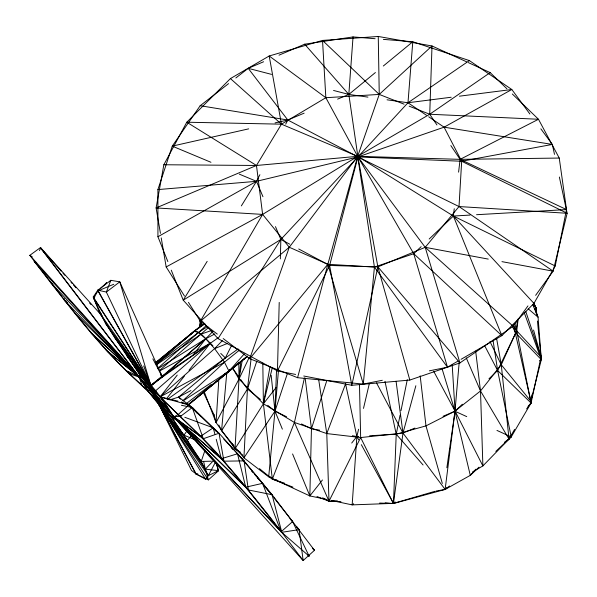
<?xml version="1.0" encoding="UTF-8"?>
<svg xmlns="http://www.w3.org/2000/svg" width="597" height="597" viewBox="0 0 597 597"><rect width="100%" height="100%" fill="white"/><g stroke="black" fill="none" stroke-linecap="round" stroke-linejoin="round"><path stroke-width="0.9" d="M326.955 499.54L309.843 495.92L311.447 428.758L305.149 378.088M279.217 302.418L277.448 370.938L295.582 374.438M280.344 258.897L280.844 239.449L275.471 226.629M322.455 479.988L309.843 495.92L268.695 476.831L274.971 411.154L276.545 369.655M242.897 455.205L235.002 448.795L238.994 379.05L240.763 361.581M298.731 248.986L329.619 265.456L377.871 266.881L425.206 247.322L459.011 206.555L461.675 161.257L444.086 127.183L428.728 116.788M240.419 452.22L235.002 448.795L216.062 422.601L218.838 379.207M358.573 429.265L356.864 436.526L352.163 504.883L393.468 503.368L434.997 491.316M527.964 305.903L513.196 326.275L459.936 362.916L409.826 380.058L377.871 266.881L357.931 156.914L348.827 94.423L353.043 36.924L375.103 38.708M199.308 327.716L200.405 319.529M282.366 429.139L274.971 411.154L278.456 370.625M379.61 503.055L393.416 503.547L445.123 489.436L454.996 411.258L459.175 362.386M232.487 443.84L235.002 448.795L235.143 447.146M226.808 372.506L221.562 430.803L233.927 445.75M160.444 233.352L156.108 207.935L163.847 164.75L186.779 122.221L230.435 78.573L269.195 55.991L325.843 97.714L357.67 156.324L374.423 267.09L363.297 384.095L297.575 377.7L249.74 358.685L223.188 338.566M495.794 451.422L511.226 436.937L531.069 403.012L531.934 394.692M461.071 359.312L501.861 335.648L453.377 216.039L454.242 208.726M458.593 172.152L460.115 159.354L450.839 145.586M518.174 318.865L516.748 330.865L531.069 403.012L526.599 408.923M251.113 358.648L247.427 389.013L243.927 457.854L268.695 476.831M415.855 385.737L402.99 433.064L393.416 503.547L385.147 502.875M446.869 467.735L455.056 411.079L452.19 364.857M517.778 319.388L515.674 332.954L501.271 364.767L480.51 390.96L455.056 411.079L425.982 425.885L396.214 434.213L369.677 435.773M242.352 359.775L238.994 379.05L216.062 422.601L204.584 392.699M270.038 366.409L263.404 403.781L272.336 479.092L292.94 487.145M230.435 78.573L281.456 124.176L357.67 156.324L413.728 253.695L501.861 335.648L533.957 303.388L555.225 265.993L566.501 209.577L559.247 158.063L538.479 119.266L512.316 93.99M400.087 415.131L396.214 434.213L393.468 503.368L394.96 502.256M401.012 410.587L407.281 379.692M528.032 406.408L531.069 403.012L541.024 356.961L537.449 321.029M284.463 483.167L272.336 479.092L294.411 422.452L304.44 377.901M363.491 408.4L369.259 383.893M272.292 367.767L263.404 403.781L235.002 448.795M489.95 341.559L501.271 364.767L530.83 401.229L541.315 359.633L538.061 317.194L534.778 308.537M171.264 270.18L183.234 300.187L218.054 338.626L277.448 370.938L329.619 265.456L357.931 156.914L407.982 102.751L469.369 60.588L511.816 89.505L529.89 113.997M297.575 377.7L327.85 264.284L357.67 156.324L379.252 94.416L378.259 36.462L322.522 40.424L269.195 55.991L281.456 124.176L256.471 165.473L156.108 207.935L262.62 214.405L357.67 156.324L429.728 114.243L490.174 72.61L506.95 88.811M199.555 327.268L200.764 322.835M535.442 310.589L536.166 308.134L533.815 303.089M319.626 430.161L311.447 428.758L326.917 380.237M199.674 327.268L201.383 321.947M199.846 321.298L200.42 319.544M167.847 261.598L157.929 236.733L157.906 189.585L172.264 146.123L200.182 105.714L228.569 83.625M236.278 448.601L243.927 457.854L274.971 411.154L287.426 373.431M211.405 461.197L201.234 461.429L171.682 417.206L148.355 391.214L126.183 370.625L108.139 352.014L91.878 333.529L75.416 313.753L29.85 255.315L40.506 247.546L138.929 376.468L148.355 391.214L158.892 404.266L191.503 470.451L196.01 473.809L205.592 479.204L208.301 475.69L201.234 461.429L205.084 450.041M256.859 361.028L247.427 389.013L221.562 430.803L218.83 425.004M200.025 326.425L201.517 322.052M559.247 158.063L460.115 159.354L357.67 156.324L289.291 247.255L249.74 358.685L327.85 264.284L374.423 267.09L413.728 253.695L421.124 246.673M340.954 501.659L328.992 501.226L326.775 433.571L345.536 383.961M200.928 324.813L201.637 323.104M249.277 357.305L238.994 379.05L263.404 403.781L294.411 422.452L326.775 433.571L360.655 437.556L402.99 433.064L414.922 428.064M39.439 250.591L40.648 248.098L61.11 271.068M316.977 496.532L328.992 501.226L360.655 437.556L359.484 384.505M170.16 399.774L178.645 397.087L225.338 357.887L231.591 345.462M241.36 205.89L256.501 181.324L259.889 174.697M285.687 124.154L287.799 120.012L304.127 113.161M176.018 418.437L171.682 417.206L158.892 404.266L208.301 475.69L215.166 462.72M472.526 471.981L482.883 465.921L509.025 439.071L514.592 429.407M113.773 284.262L98.005 290.881L93.654 298.179L105.445 323.216L140.489 375.744L173.705 417.094L281.105 531.793L309.097 556.15L292.62 521.569L273.911 497.771M207.166 261.359L183.234 300.187L280.844 239.449L357.931 156.914L444.086 127.183L511.816 89.505L459.444 96.184M218.054 338.626L280.844 239.449L289.784 244.218M141.922 385.125L138.929 376.468L140.235 375.095L150.832 385.259L162.093 376.237L119.796 281.844L110.833 280.321L97.811 290.172L93.244 296.993L99.527 312.753L114.355 337.051L140.235 375.095L173.511 416.445L303.164 560.538L314.492 550.292L272.068 494.697L244.054 460.891L219.032 433.235L192.271 407.542L178.645 397.087L190.891 390.565M195.846 440.153L183.973 435.161L187.167 430.653M109.796 281.777L110.833 280.321L106.348 292.052L150.832 385.259L217.838 337.954M535.628 295.336L553.135 271.187L567.15 213.278L559.359 177.033M276.045 387.625L263.404 403.781L262.814 363.036M189.249 433.064L173.705 417.094L160.108 396.886L177.242 375.08M193.227 354.73L205.786 338.738L212.898 331.425M166.526 398.736L184.383 376.095M188.995 370.252L210.308 343.238L207.055 339.962M351.708 443.049L356.864 436.526L358.7 436.422M191.338 435.668L187.354 440.482L205.346 469.167L208.368 479.906L218.614 470.66L216.256 463.22M94.833 296.769L93.654 298.179L151.026 385.908L160.108 396.886L200.54 436.347L221.368 458.727L245.725 487.197L281.105 531.793L292.62 521.569L290.149 518.793M104.863 284.799L106.632 282.687L100.662 288.358M187.891 405.318L229.017 371.185L244.255 353.917M475.809 469.212L470.294 475.361L445.123 489.436L436.019 491.062M213.666 460.436L205.346 469.167L159.078 404.893L148.541 391.841L139.131 377.088L40.648 248.098M376.506 382.871L402.99 433.064L445.123 489.436L446.996 487.488M36.656 262.643L34.186 261.389C64.26 299.978 93.639 339.424 128.915 373.521L139.131 377.088L140.489 375.744L160.108 396.886L214.607 348.626L222.323 340.686M394.796 502.077L393.468 503.368L361.327 444.675M539.979 360.924L541.315 359.633L524.233 312.649M443.064 416.266L454.996 411.258L462.324 404.259M488.965 378.789L497.629 370.513L516.748 330.865L514.801 323.671M429.183 239.016L453.377 216.039L470.063 215.084M479.018 467.175L470.294 475.361L454.996 411.258L442.019 368.595M182.824 400.699L224.465 362.245L239.457 350.111M208.771 327.253L159.347 370.677M34.186 261.389L139.131 377.088L171.876 417.848L187.354 440.482L159.078 404.893L208.368 479.906L195.943 474.003L159.078 404.893L171.876 417.848L177.921 414.728L188.861 404.99L217.577 432.474M157.683 368.386L206.099 325.783M140.489 375.744L151.026 385.908L162.287 376.886L205.786 338.738L214.816 333.984M156.407 364.207L194.906 330.596L203.607 323.664M127.101 354.558L127.213 356.416L151.026 385.908L205.786 338.738L214.607 348.626L224.465 362.245L229.017 371.185L188.465 404.251M233.748 366.886L231.606 368.67L233.793 366.968M235.173 365.7L237.315 363.909M188.025 405.162L246.942 356.737M382.304 380.282L363.297 384.095L327.85 264.284L289.291 247.255L200.331 321.238L188.451 302.351M159.205 360.454L160.638 359.267M162.071 358.073L164.227 356.297M165.66 355.103L193.622 331.932M155.563 363.312L195.816 330.201M337.648 99.109L348.827 94.423L375.416 72.528M383.319 66.013L412.788 41.753L469.369 60.588M200.047 394.624L230.89 369.267L229.263 370.14M140.362 375.289L138.929 376.468L126.183 370.625M155.436 362.946L194.906 330.596L204.943 323.902M155.347 362.797L194.906 330.596L201.196 334.066L205.749 338.648M183.018 400.953L229.017 371.185L247.658 356.066M504.741 442.198L511.226 436.937L497.629 370.513L493.047 340.312M229.017 371.185L247.039 356.722M235.24 365.812L237.412 364.088M238.86 362.931L246.83 356.603M445.123 489.436L449.504 486.003M235.845 77.961L248.218 68.334L263.613 61.752M197.294 329.059L198.771 327.925M200.249 326.783L201.726 325.649M186.786 403.236L211.047 384.558M227.218 372.103L223.539 374.931L226.703 372.938M228.688 370.968L230.89 369.267L228.741 370.737M353.64 503.749L352.163 504.883L331.454 500.495M539.837 360.767L541.315 359.633L515.674 332.954L512.308 326.343M504.584 442.459L509.025 439.071L501.271 364.767L496.577 338.305M94.699 295.888L93.244 296.993L150.832 385.259L119.796 281.844L106.348 292.052L97.811 290.172L150.832 385.259L114.355 337.051L115.93 338.051M140.414 375.341L138.929 376.468L108.139 352.014M156.101 364.095L198.48 332.469L207.771 326.425M167.242 399.497L238.158 348.909M156.742 364.633L201.196 334.066L211.696 330.44M160.989 374.752L162.093 376.237L210.308 343.238L212.92 345.782M216.681 471.779L218.159 470.787L208.301 475.69M157.966 368.737L205.786 338.738L198.48 332.469L194.338 331.335M395.751 502.159L393.416 503.547L360.655 437.556M404.065 104.162L379.252 94.416L325.843 97.714L281.456 124.176L186.779 122.221L256.471 165.473L357.67 156.324L453.377 216.039L555.225 265.993M457.869 361.163L447.474 367.2L429.37 370.834M157.929 236.733L256.501 181.324L357.931 156.914L461.675 161.257L552.344 144.422L554.494 154.384M159.586 370.998L210.308 343.238L155.608 390.796L140.235 375.095C165.727 406.132 198.107 430.422 223.92 461.19C251.822 493.092 277.695 526.688 303.164 560.538L299.097 529.621L296.642 526.815M184.488 296.052L166.175 266.941L262.62 214.405L256.471 165.473L163.847 164.75M190.771 407.012L188.861 404.99L160.108 396.886L224.465 362.245M508.868 437.959L511.226 436.937L496.958 430.422M279.008 55.17L304.664 44.2L353.043 36.924M200.689 416.213L192.271 407.542L180.391 416.46L173.511 416.445L171.682 417.206L138.929 376.468L29.85 255.315L32.201 256.762M214.607 348.626L227.532 343.394M52.887 284.127L50.678 282.448L138.929 376.468L173.511 416.445L203.308 438.728L219.032 433.235L223.92 461.19L244.054 460.891L248.412 489.973L272.068 494.697L281.799 532.308L299.097 529.621L296.59 526.86L299.097 529.621M97.811 290.172L99.542 289.605M64.133 298.433L64.349 300.224L139.131 377.088L173.705 417.094L221.368 458.727L237.502 453.765L262.576 483.346L271.65 494.891M216.301 431.288L213.219 427.818L200.54 436.347L173.705 417.094L245.725 487.197L262.576 483.346L281.105 531.793M248.68 128.855L172.264 146.123L210.95 162.287M275.06 122.892L287.799 120.012L357.931 156.914L459.011 206.555L553.135 271.187L501.958 261.643M195.943 474.003L197.756 473.734M451.175 97.244L407.982 102.751L387.05 99.803M409.826 380.058L351.805 385.289L303.746 376.013M157.906 189.585L256.501 181.324L262.949 196.712M476.555 214.711L566.501 209.577L460.115 159.354L538.479 119.266L429.728 114.243L409.191 106.176M322.641 497.794L328.992 501.226L337.312 500.801M459.011 206.555L567.15 213.278L461.675 161.257M128.646 371.715L128.915 373.521L130.721 373.655M383.378 39.38L412.788 41.753L407.982 102.751L426.422 115.228M333.551 90.46L348.827 94.423L367.939 97.11M444.086 127.183L552.344 144.422L540.845 128.84M200.182 105.714L287.799 120.012L248.218 68.334L271.575 74.394M352.327 435.75L356.864 436.526L358.655 439.788M259.411 468.608L272.336 479.092L276.836 479.884M378.259 36.462L432.004 45.962L466.57 61.797M488.256 259.091L425.206 247.322L357.931 156.914M181.413 405.266L192.271 407.542L197.928 413.721M160.108 396.886L177.899 401.117M66.073 300.724L64.349 300.224L67.334 302.403M177.921 414.728L181.369 416.005M184.809 417.281L213.219 427.818L214.845 434.004M183.1 402.632L188.861 404.99L190.719 407.064M239.315 174.137L256.501 181.324M454.996 411.258L466.742 416.624M468.257 62.566L490.174 72.61M176.794 420.169L171.876 417.848L148.541 391.841L128.915 373.521M267.725 405.326L274.971 411.154L286.582 416.758M301.5 423.96L311.447 428.758M127.213 356.416L128.885 357.222M101.117 313.612L99.527 312.753L150.832 385.259M217.293 334.089L200.331 321.238L262.62 214.405L289.291 247.255M260.479 399.497L247.427 389.013L240.531 379.311M106.147 350.2L139.131 377.088L90.699 332.566M528.196 308.806L538.061 317.194L532.658 304.455M133.706 365.386L155.608 390.796L164.22 401.654L173.511 416.445L223.92 461.19M513.196 326.275L425.206 247.322L459.936 362.916L377.871 266.881L351.805 385.289L329.619 265.456M91.878 333.529L138.929 376.468L75.416 313.753M281.799 532.308L173.511 416.445L178.906 421.564M312.47 548.374L314.492 550.292L312.627 548.225M531.069 403.012L497.629 370.513L484.689 345.753M220.763 353.424L225.338 357.887M173.511 416.445L248.412 489.973M192.488 436.385L194.435 438.385M307.798 554.822L309.097 556.15L307.91 554.717M231.114 447.556L233.054 449.556M236.934 453.556L244.054 460.891M269.829 476.443L272.336 479.092M257.494 477.943L262.576 483.346L254.561 474.324M223.8 439.131L237.502 453.765L245.725 487.197M181.458 401.96L182.719 403.318M290.724 519.532L292.62 521.569M453.377 216.039L533.957 303.388M263.27 485.092L272.068 494.697M178.645 397.087L180.525 399.154M40.506 247.546L102.087 315.977M62.976 273.157L64.834 275.247M71.036 282.209L72.274 283.597M73.513 284.993L75.998 287.776M89.64 303.089L90.878 304.485M251.471 470.854L252.71 472.242M304.664 44.2L348.827 94.423M197.189 413.154L192.271 407.542L203.308 438.728M423.079 464.981L396.214 434.213L384.975 381.334M167.973 398.408L169.175 399.833M196.01 473.809L158.892 404.266L183.973 435.161M160.615 374.647L162.287 376.886L152.847 358.849M205.592 479.204L158.892 404.266L201.234 461.429M374.423 267.09L447.474 367.2L413.728 253.695M105.445 323.216L151.026 385.908L143.705 365.931M158.892 404.266L161.041 407.258M159.078 404.893L162.339 409.438M232.584 368.118L239.472 377.819M436.937 124.945L429.728 114.243L432.004 45.962L379.252 94.416L322.522 40.424L325.843 97.714M513.323 325.335L516.748 330.865L541.024 356.961L533.554 330.051M509.025 439.071L480.51 390.96L466.205 357.775M160.406 373.692L162.287 376.886M533.852 304.171L536.166 308.134L536.897 315.5M232.479 367.842L238.994 379.05L238.815 362.372M98.005 290.881L151.026 385.908M433.668 371.237L455.056 411.079L482.883 465.921L480.51 390.96L475.66 351.148M217.748 469.041L218.614 470.66L205.346 469.167L203.734 461.951M160.339 372.961L162.093 376.237M534.046 304.045L536.166 308.134L536.352 313.626M203.181 391.878L214.136 415.064M294.411 422.452L328.992 501.226M292.582 453.966L309.843 495.92M533.136 304.216L534.121 306.806M539.837 353.499L541.024 356.961L525.793 311.559M442.325 483.443L425.982 425.885L420.176 375.871M513.465 324.872L530.83 401.229M216.241 439.302L221.368 458.727M214.002 414.669L216.062 422.601M216.607 463.742L217.965 469.906M345.581 383.908L356.864 436.526M161.22 237.89L166.175 266.941M318.634 379.274L326.775 433.571M396.072 381.296L402.99 433.064M271.165 375.334L274.971 411.154"/></g></svg>
